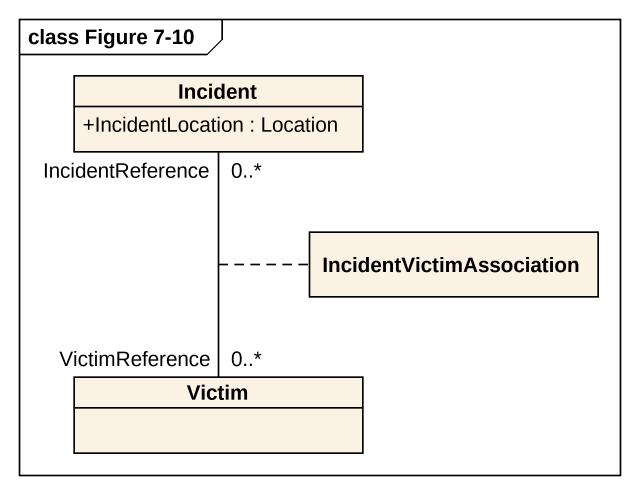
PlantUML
@startuml
mainframe class Figure 7-10
hide circle
hide empty members
skinparam classAttributeIconSize 0
class Incident {
  +IncidentLocation : Location
}
class IncidentVictimAssociation
class Victim
Victim "VictimReference\n0..*" -up- "IncidentReference\n0..*" Incident
(Victim, Incident) .. IncidentVictimAssociation
@enduml
